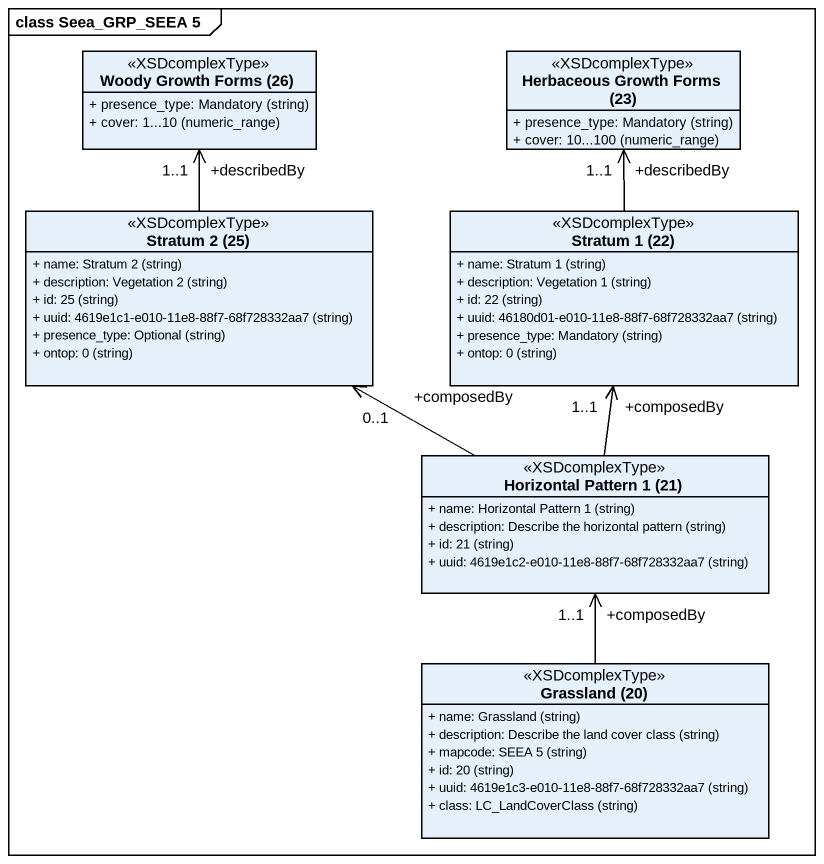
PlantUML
@startuml
mainframe class Seea_GRP_SEEA 5
hide circle
hide empty members
skinparam classAttributeIconSize 0
class "Woody Growth Forms (26)" as Woody_Growth_Forms_26 <<XSDcomplexType>> {
  {field} + presence_type: Mandatory (string)
  {field} + cover: 1...10 (numeric_range)
}
class "Herbaceous Growth Forms (23)" as Herbaceous_Growth_Forms_23 <<XSDcomplexType>> {
  {field} + presence_type: Mandatory (string)
  {field} + cover: 10...100 (numeric_range)
}
class "Stratum 2 (25)" as Stratum_2_25 <<XSDcomplexType>> {
  {field} + name: Stratum 2 (string)
  {field} + description: Vegetation 2 (string)
  {field} + id: 25 (string)
  {field} + uuid: 4619e1c1-e010-11e8-88f7-68f728332aa7 (string)
  {field} + presence_type: Optional (string)
  {field} + ontop: 0 (string)
}
class "Stratum 1 (22)" as Stratum_1_22 <<XSDcomplexType>> {
  {field} + name: Stratum 1 (string)
  {field} + description: Vegetation 1 (string)
  {field} + id: 22 (string)
  {field} + uuid: 46180d01-e010-11e8-88f7-68f728332aa7 (string)
  {field} + presence_type: Mandatory (string)
  {field} + ontop: 0 (string)
}
class "Horizontal Pattern 1 (21)" as Horizontal_Pattern_1_21 <<XSDcomplexType>> {
  {field} + name: Horizontal Pattern 1 (string)
  {field} + description: Describe the horizontal pattern (string)
  {field} + id: 21 (string)
  {field} + uuid: 4619e1c2-e010-11e8-88f7-68f728332aa7 (string)
}
class "Grassland (20)" as Grassland_20 <<XSDcomplexType>> {
  {field} + name: Grassland (string)
  {field} + description: Describe the land cover class (string)
  {field} + mapcode: SEEA 5 (string)
  {field} + id: 20 (string)
  {field} + uuid: 4619e1c3-e010-11e8-88f7-68f728332aa7 (string)
  {field} + class: LC_LandCoverClass (string)
}
Stratum_2_25 -up-> "+describedBy\n1..1" Woody_Growth_Forms_26
Stratum_1_22 -up-> "+describedBy\n1..1" Herbaceous_Growth_Forms_23
Horizontal_Pattern_1_21 -left-> "+composedBy\n0..1" Stratum_2_25
Horizontal_Pattern_1_21 -up-> "+composedBy\n1..1" Stratum_1_22
Grassland_20 -up-> "+composedBy\n1..1" Horizontal_Pattern_1_21
@enduml
